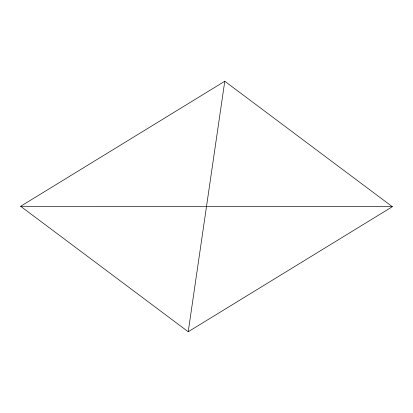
<?xml version="1.0" encoding="UTF-8"?>
<svg xmlns="http://www.w3.org/2000/svg" width="413" height="413" viewBox="0 0 413 413"><rect width="100%" height="100%" fill="white"/><g stroke="black" fill="none" stroke-linecap="round" stroke-linejoin="round"><path stroke-width="0.62" d="M188.225 331.747L224.775 81.253L392.35 206.706L188.225 331.747L20.65 206.293L224.775 81.253M20.65 206.293L392.35 206.706"/></g></svg>
